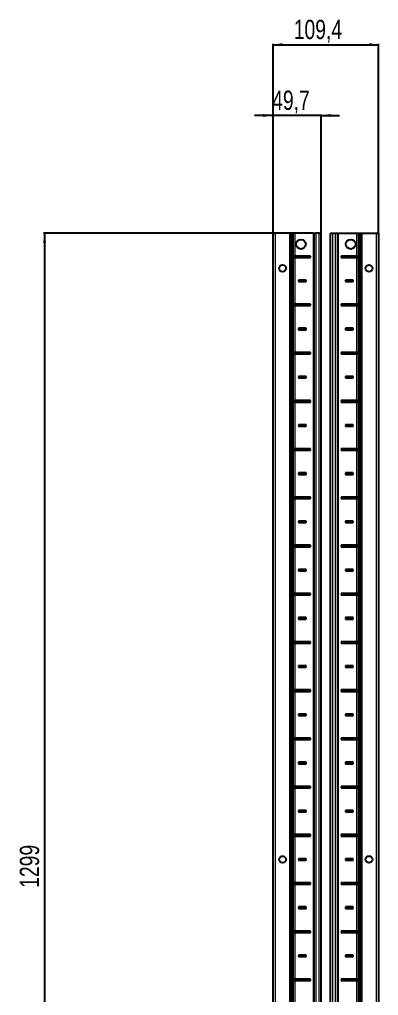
# Model space of a CAD drawing. Header units: millimetres. Extents: x -199 to 1181, y -1371 to 1752.
# Drawn here: x -199 to 173, y -343 to 669 of the extents above; entities that cross this region are included whole.
import ezdxf

# ---------------------------------------------------------------- set-up
doc = ezdxf.new("R2010")
doc.units = ezdxf.units.MM
doc.layers.add('FORMAT', color=7, linetype='Continuous')
doc.styles.add('SLDTEXTSTYLE0', font='TXT', dxfattribs={"width": 0.75})
doc.dimstyles.new('SLDDIMSTYLE0', dxfattribs={"dimtxt": 20, "dimasz": 10, "dimexe": 0, "dimexo": 0.0625, "dimgap": 5, "dimtad": 2, "dimdec": 1, "dimrnd": 1e-09, "dimzin": 12, "dimdsep": 46, "dimtxsty": 'SLDTEXTSTYLE0', "dimsah": 1, "dimcen": 0.09, "dimadec": 0, "dimazin": 3, "dimtfac": 1, "dimtofl": 0, "dimtmove": 0, "dimatfit": 3, "dimfxl": 0, "dimfrac": 2, "dimtolj": 1, "dimtzin": 12, "dimarcsym": 0})
doc.dimstyles.new('SLDDIMSTYLE1', dxfattribs={"dimtxt": 20, "dimasz": 10, "dimexe": 0, "dimexo": 0.0625, "dimgap": 5, "dimtad": 2, "dimdec": 1, "dimrnd": 1e-09, "dimzin": 12, "dimdsep": 46, "dimtxsty": 'SLDTEXTSTYLE0', "dimsah": 1, "dimcen": 0.09, "dimadec": 0, "dimazin": 3, "dimtfac": 1, "dimtmove": 0, "dimatfit": 0, "dimfxl": 0, "dimfrac": 2, "dimtolj": 1, "dimtzin": 12, "dimarcsym": 0})

# ---------------------------------------------------------------- blocks, each defined once
blk = doc.blocks.new('_D')
at = {"layer": 'FORMAT'}
for p, q in [((86.4, 447.2), (-174.2, 447.2)), ((-173.2, 447.2), (-173.2, -851.8)), ((86.4, -851.8), (-174.2, -851.8))]:
    blk.add_line(p, q, dxfattribs=at)
for points in [[(-173.2, 447.2), (-174.7, 437.2), (-171.6, 437.2)], [(-173.2, -851.8), (-171.6, -841.8), (-174.7, -841.8)]]:
    blk.add_solid(points, dxfattribs=at)
at = {"layer": 'FORMAT', "insert": (-198.9, -231.8), "char_height": 20, "attachment_point": 1, "rotation": 90, "style": 'SLDTEXTSTYLE0'}
blk.add_mtext('1299', dxfattribs=at)
blk = doc.blocks.new('_D_1')
at = {"layer": 'FORMAT'}
for p, q in [((64, 447.2), (64, 643.6)), ((64, 642.6), (173.4, 642.6)), ((173.4, 447.2), (173.4, 643.6))]:
    blk.add_line(p, q, dxfattribs=at)
for points in [[(64, 642.6), (74, 641.1), (74, 644.2)], [(173.4, 642.6), (163.4, 644.2), (163.4, 641.1)]]:
    blk.add_solid(points, dxfattribs=at)
at = {"layer": 'FORMAT', "insert": (85.4, 668.4), "char_height": 20, "attachment_point": 1, "style": 'SLDTEXTSTYLE0'}
blk.add_mtext('109,4', dxfattribs=at)
blk = doc.blocks.new('_D_2')
at = {"layer": 'FORMAT'}
for p, q in [((64, 569.2), (44.7, 569.2)), ((64, 447.2), (64, 570.2)), ((113.7, 569.2), (64, 569.2)), ((113.7, 447.2), (113.7, 570.2)), ((113.7, 569.2), (132.9, 569.2))]:
    blk.add_line(p, q, dxfattribs=at)
for points in [[(64, 569.2), (54, 570.7), (54, 567.7)], [(113.7, 569.2), (123.7, 567.7), (123.7, 570.7)]]:
    blk.add_solid(points, dxfattribs=at)
at = {"layer": 'FORMAT', "insert": (63, 595), "char_height": 20, "attachment_point": 1, "style": 'SLDTEXTSTYLE0'}
blk.add_mtext('49,7', dxfattribs=at)

msp = doc.modelspace()

# ---------------------------------------------------------------- linework, layer by layer
at = {"color": 7, "linetype": 'Continuous', "lineweight": 25}
for p, q in [((63.98, -851.79), (63.98, 447.21)), ((63.98, 447.21), (65.98, 447.21)), ((81.33, 447.21), (65.98, 447.21)), ((81.33, 447.21), (81.98, 447.21)), ((81.98, -851.79), (81.98, 447.21)), ((81.98, 447.21), (82.56, 447.21)), ((83.77, 447.21), (82.56, 447.21)), ((83.77, -851.79), (83.77, 447.21)), ((83.8, 447.21), (83.77, 447.21)), ((83.8, -851.79), (83.8, 447.21)), ((85.01, 447.21), (83.8, 447.21)), ((85.01, 447.21), (86.42, 447.21)), ((105.83, 447.21), (86.42, 447.21)), ((105.83, 447.21), (106.48, 447.21)), ((106.48, -851.79), (106.48, 447.21)), ((106.48, 447.21), (108.48, 447.21)), ((111.68, 447.21), (108.48, 447.21)), ((111.68, 447.21), (113.68, 447.21)), ((113.68, 447.21), (113.68, -851.79)), ((123.68, -851.79), (123.68, 447.21)), ((123.68, 447.21), (125.68, 447.21)), ((125.68, 447.21), (128.88, 447.21)), ((128.88, 447.21), (130.88, 447.21)), ((130.88, 447.21), (130.88, -851.79)), ((130.88, 447.21), (131.53, 447.21)), ((131.53, 447.21), (150.93, 447.21)), ((150.93, 447.21), (152.34, 447.21)), ((152.34, 447.21), (153.55, 447.21)), ((153.55, 447.21), (153.55, -851.79)), ((153.55, 447.21), (153.58, 447.21)), ((153.58, 447.21), (153.58, -851.79)), ((153.58, 447.21), (154.79, 447.21)), ((154.79, 447.21), (155.38, 447.21)), ((155.38, 447.21), (155.38, -851.79)), ((155.38, 447.21), (156.03, 447.21)), ((156.03, 447.21), (171.38, 447.21)), ((171.38, 447.21), (173.38, 447.21)), ((173.38, 447.21), (173.38, -851.79)), ((85.93, 423.35), (85.93, 422.06)), ((86.58, 422.71), (85.93, 423.35)), ((86.58, 422.71), (85.93, 422.06)), ((102.83, 423.46), (86.42, 423.46)), ((86.42, 421.96), (102.83, 421.96)), ((102.08, 422.71), (86.58, 422.71)), ((102.08, 422.71), (102.83, 423.46)), ((102.08, 422.71), (102.83, 421.96)), ((102.83, 421.96), (102.83, 423.46)), ((150.93, 423.46), (134.53, 423.46)), ((134.53, 423.46), (134.53, 421.96)), ((135.28, 422.71), (134.53, 423.46)), ((135.28, 422.71), (134.53, 421.96)), ((134.53, 421.96), (150.93, 421.96)), ((135.28, 422.71), (150.78, 422.71)), ((150.78, 422.71), (151.42, 423.35)), ((150.78, 422.71), (151.42, 422.06)), ((151.42, 422.06), (151.42, 423.35)), ((98.33, 398.46), (90.33, 398.46)), ((90.33, 398.46), (90.33, 396.96)), ((91.08, 397.71), (90.33, 398.46)), ((91.08, 397.71), (90.33, 396.96)), ((90.33, 396.96), (98.33, 396.96)), ((97.58, 397.71), (91.08, 397.71)), ((97.58, 397.71), (98.33, 398.46)), ((97.58, 397.71), (98.33, 396.96)), ((98.33, 396.96), (98.33, 398.46)), ((147.03, 398.46), (139.03, 398.46)), ((139.03, 398.46), (139.03, 396.96)), ((139.78, 397.71), (139.03, 398.46)), ((139.78, 397.71), (139.03, 396.96)), ((139.03, 396.96), (147.03, 396.96)), ((139.78, 397.71), (146.28, 397.71)), ((146.28, 397.71), (147.03, 398.46)), ((146.28, 397.71), (147.03, 396.96)), ((147.03, 396.96), (147.03, 398.46)), ((85.93, 373.35), (85.93, 372.06)), ((86.58, 372.71), (85.93, 373.35)), ((86.58, 372.71), (85.93, 372.06)), ((102.83, 373.46), (86.42, 373.46)), ((86.42, 371.96), (102.83, 371.96)), ((102.08, 372.71), (86.58, 372.71)), ((102.08, 372.71), (102.83, 373.46)), ((102.08, 372.71), (102.83, 371.96)), ((102.83, 371.96), (102.83, 373.46)), ((135.28, 372.71), (134.53, 373.46)), ((150.93, 373.46), (134.53, 373.46)), ((134.53, 373.46), (134.53, 371.96)), ((135.28, 372.71), (134.53, 371.96)), ((134.53, 371.96), (150.93, 371.96)), ((135.28, 372.71), (150.78, 372.71)), ((150.78, 372.71), (151.42, 373.35)), ((150.78, 372.71), (151.42, 372.06)), ((151.42, 372.06), (151.42, 373.35)), ((98.33, 348.46), (90.33, 348.46)), ((90.33, 348.46), (90.33, 346.96)), ((91.08, 347.71), (90.33, 348.46)), ((91.08, 347.71), (90.33, 346.96)), ((90.33, 346.96), (98.33, 346.96)), ((97.58, 347.71), (91.08, 347.71)), ((97.58, 347.71), (98.33, 348.46)), ((97.58, 347.71), (98.33, 346.96)), ((98.33, 346.96), (98.33, 348.46)), ((147.03, 348.46), (139.03, 348.46)), ((139.03, 348.46), (139.03, 346.96)), ((139.78, 347.71), (139.03, 348.46)), ((139.78, 347.71), (139.03, 346.96)), ((139.03, 346.96), (147.03, 346.96)), ((139.78, 347.71), (146.28, 347.71)), ((146.28, 347.71), (147.03, 348.46)), ((146.28, 347.71), (147.03, 346.96)), ((147.03, 346.96), (147.03, 348.46)), ((85.93, 323.35), (85.93, 322.06)), ((86.58, 322.71), (85.93, 323.35)), ((86.58, 322.71), (85.93, 322.06)), ((102.83, 323.46), (86.42, 323.46)), ((86.42, 321.96), (102.83, 321.96)), ((102.08, 322.71), (86.58, 322.71)), ((102.08, 322.71), (102.83, 323.46)), ((102.08, 322.71), (102.83, 321.96)), ((102.83, 321.96), (102.83, 323.46)), ((150.93, 323.46), (134.53, 323.46)), ((134.53, 323.46), (134.53, 321.96)), ((135.28, 322.71), (134.53, 323.46)), ((135.28, 322.71), (134.53, 321.96)), ((134.53, 321.96), (150.93, 321.96)), ((135.28, 322.71), (150.78, 322.71)), ((150.78, 322.71), (151.42, 323.35)), ((150.78, 322.71), (151.42, 322.06)), ((151.42, 322.06), (151.42, 323.35)), ((98.33, 298.46), (90.33, 298.46)), ((90.33, 298.46), (90.33, 296.96)), ((91.08, 297.71), (90.33, 298.46)), ((91.08, 297.71), (90.33, 296.96)), ((90.33, 296.96), (98.33, 296.96)), ((97.58, 297.71), (91.08, 297.71)), ((97.58, 297.71), (98.33, 298.46)), ((97.58, 297.71), (98.33, 296.96)), ((98.33, 296.96), (98.33, 298.46)), ((147.03, 298.46), (139.03, 298.46)), ((139.03, 298.46), (139.03, 296.96)), ((139.78, 297.71), (139.03, 298.46)), ((139.78, 297.71), (139.03, 296.96)), ((139.03, 296.96), (147.03, 296.96)), ((139.78, 297.71), (146.28, 297.71)), ((146.28, 297.71), (147.03, 298.46)), ((146.28, 297.71), (147.03, 296.96)), ((147.03, 296.96), (147.03, 298.46)), ((85.93, 273.35), (85.93, 272.06)), ((86.58, 272.71), (85.93, 273.35)), ((102.83, 273.46), (86.42, 273.46)), ((102.08, 272.71), (102.83, 273.46)), ((102.83, 271.96), (102.83, 273.46)), ((135.28, 272.71), (134.53, 273.46)), ((150.93, 273.46), (134.53, 273.46)), ((134.53, 273.46), (134.53, 271.96)), ((150.78, 272.71), (151.42, 273.35)), ((151.42, 272.06), (151.42, 273.35)), ((86.58, 272.71), (85.93, 272.06)), ((86.42, 271.96), (102.83, 271.96)), ((102.08, 272.71), (86.58, 272.71)), ((102.08, 272.71), (102.83, 271.96)), ((135.28, 272.71), (134.53, 271.96)), ((134.53, 271.96), (150.93, 271.96)), ((135.28, 272.71), (150.78, 272.71)), ((150.78, 272.71), (151.42, 272.06)), ((98.33, 248.46), (90.33, 248.46)), ((90.33, 248.46), (90.33, 246.96)), ((91.08, 247.71), (90.33, 248.46)), ((91.08, 247.71), (90.33, 246.96)), ((90.33, 246.96), (98.33, 246.96)), ((97.58, 247.71), (91.08, 247.71)), ((97.58, 247.71), (98.33, 248.46)), ((97.58, 247.71), (98.33, 246.96)), ((98.33, 246.96), (98.33, 248.46)), ((147.03, 248.46), (139.03, 248.46)), ((139.03, 248.46), (139.03, 246.96)), ((139.78, 247.71), (139.03, 248.46)), ((139.78, 247.71), (139.03, 246.96)), ((139.03, 246.96), (147.03, 246.96)), ((139.78, 247.71), (146.28, 247.71)), ((146.28, 247.71), (147.03, 248.46)), ((146.28, 247.71), (147.03, 246.96)), ((147.03, 246.96), (147.03, 248.46)), ((85.93, 223.35), (85.93, 222.06)), ((86.58, 222.71), (85.93, 223.35)), ((86.58, 222.71), (85.93, 222.06)), ((102.83, 223.46), (86.42, 223.46)), ((102.08, 222.71), (86.58, 222.71)), ((102.08, 222.71), (102.83, 223.46)), ((102.08, 222.71), (102.83, 221.96)), ((102.83, 221.96), (102.83, 223.46)), ((150.93, 223.46), (134.53, 223.46)), ((134.53, 223.46), (134.53, 221.96)), ((135.28, 222.71), (134.53, 223.46)), ((135.28, 222.71), (134.53, 221.96)), ((135.28, 222.71), (150.78, 222.71)), ((150.78, 222.71), (151.42, 223.35)), ((150.78, 222.71), (151.42, 222.06)), ((151.42, 222.06), (151.42, 223.35)), ((86.42, 221.96), (102.83, 221.96)), ((134.53, 221.96), (150.93, 221.96)), ((98.33, 198.46), (90.33, 198.46)), ((90.33, 198.46), (90.33, 196.96)), ((91.08, 197.71), (90.33, 198.46)), ((91.08, 197.71), (90.33, 196.96)), ((90.33, 196.96), (98.33, 196.96)), ((97.58, 197.71), (91.08, 197.71)), ((97.58, 197.71), (98.33, 198.46)), ((97.58, 197.71), (98.33, 196.96)), ((98.33, 196.96), (98.33, 198.46)), ((147.03, 198.46), (139.03, 198.46)), ((139.03, 198.46), (139.03, 196.96)), ((139.78, 197.71), (139.03, 198.46)), ((139.78, 197.71), (139.03, 196.96)), ((139.03, 196.96), (147.03, 196.96)), ((139.78, 197.71), (146.28, 197.71)), ((146.28, 197.71), (147.03, 198.46)), ((146.28, 197.71), (147.03, 196.96)), ((147.03, 196.96), (147.03, 198.46)), ((85.93, 173.35), (85.93, 172.06)), ((86.58, 172.71), (85.93, 173.35)), ((86.58, 172.71), (85.93, 172.06)), ((102.83, 173.46), (86.42, 173.46)), ((102.08, 172.71), (86.58, 172.71)), ((102.08, 172.71), (102.83, 173.46)), ((102.08, 172.71), (102.83, 171.96)), ((102.83, 171.96), (102.83, 173.46)), ((150.93, 173.46), (134.53, 173.46)), ((134.53, 173.46), (134.53, 171.96)), ((135.28, 172.71), (134.53, 173.46)), ((135.28, 172.71), (134.53, 171.96)), ((135.28, 172.71), (150.78, 172.71)), ((150.78, 172.71), (151.42, 173.35)), ((150.78, 172.71), (151.42, 172.06)), ((151.42, 172.06), (151.42, 173.35)), ((86.42, 171.96), (102.83, 171.96)), ((134.53, 171.96), (150.93, 171.96)), ((98.33, 148.46), (90.33, 148.46)), ((90.33, 148.46), (90.33, 146.96)), ((91.08, 147.71), (90.33, 148.46)), ((91.08, 147.71), (90.33, 146.96)), ((90.33, 146.96), (98.33, 146.96)), ((97.58, 147.71), (91.08, 147.71)), ((97.58, 147.71), (98.33, 148.46)), ((97.58, 147.71), (98.33, 146.96)), ((98.33, 146.96), (98.33, 148.46)), ((147.03, 148.46), (139.03, 148.46)), ((139.03, 148.46), (139.03, 146.96)), ((139.78, 147.71), (139.03, 148.46)), ((139.78, 147.71), (139.03, 146.96)), ((139.03, 146.96), (147.03, 146.96)), ((139.78, 147.71), (146.28, 147.71)), ((146.28, 147.71), (147.03, 148.46)), ((146.28, 147.71), (147.03, 146.96)), ((147.03, 146.96), (147.03, 148.46)), ((85.93, 123.35), (85.93, 122.06)), ((86.58, 122.71), (85.93, 123.35)), ((86.58, 122.71), (85.93, 122.06)), ((102.83, 123.46), (86.42, 123.46)), ((86.42, 121.96), (102.83, 121.96)), ((102.08, 122.71), (86.58, 122.71)), ((102.08, 122.71), (102.83, 123.46)), ((102.08, 122.71), (102.83, 121.96)), ((102.83, 121.96), (102.83, 123.46)), ((150.93, 123.46), (134.53, 123.46)), ((134.53, 123.46), (134.53, 121.96)), ((135.28, 122.71), (134.53, 123.46)), ((135.28, 122.71), (134.53, 121.96)), ((134.53, 121.96), (150.93, 121.96)), ((135.28, 122.71), (150.78, 122.71)), ((150.78, 122.71), (151.42, 123.35)), ((150.78, 122.71), (151.42, 122.06)), ((151.42, 122.06), (151.42, 123.35)), ((98.33, 98.46), (90.33, 98.46)), ((90.33, 98.46), (90.33, 96.96)), ((91.08, 97.71), (90.33, 98.46)), ((91.08, 97.71), (90.33, 96.96)), ((90.33, 96.96), (98.33, 96.96)), ((97.58, 97.71), (91.08, 97.71)), ((97.58, 97.71), (98.33, 98.46)), ((97.58, 97.71), (98.33, 96.96)), ((98.33, 96.96), (98.33, 98.46)), ((147.03, 98.46), (139.03, 98.46)), ((139.03, 98.46), (139.03, 96.96)), ((139.78, 97.71), (139.03, 98.46)), ((139.78, 97.71), (139.03, 96.96)), ((139.03, 96.96), (147.03, 96.96)), ((139.78, 97.71), (146.28, 97.71)), ((146.28, 97.71), (147.03, 98.46)), ((146.28, 97.71), (147.03, 96.96)), ((147.03, 96.96), (147.03, 98.46)), ((85.93, 73.35), (85.93, 72.06)), ((86.58, 72.71), (85.93, 73.35)), ((86.58, 72.71), (85.93, 72.06)), ((102.83, 73.46), (86.42, 73.46)), ((86.42, 71.96), (102.83, 71.96)), ((102.08, 72.71), (86.58, 72.71)), ((102.08, 72.71), (102.83, 73.46)), ((102.08, 72.71), (102.83, 71.96)), ((102.83, 71.96), (102.83, 73.46)), ((150.93, 73.46), (134.53, 73.46)), ((134.53, 73.46), (134.53, 71.96)), ((135.28, 72.71), (134.53, 73.46)), ((135.28, 72.71), (134.53, 71.96)), ((134.53, 71.96), (150.93, 71.96)), ((135.28, 72.71), (150.78, 72.71)), ((150.78, 72.71), (151.42, 73.35)), ((150.78, 72.71), (151.42, 72.06)), ((151.42, 72.06), (151.42, 73.35)), ((98.33, 48.46), (90.33, 48.46)), ((90.33, 48.46), (90.33, 46.96)), ((91.08, 47.71), (90.33, 48.46)), ((91.08, 47.71), (90.33, 46.96)), ((90.33, 46.96), (98.33, 46.96)), ((97.58, 47.71), (91.08, 47.71)), ((97.58, 47.71), (98.33, 48.46)), ((97.58, 47.71), (98.33, 46.96)), ((98.33, 46.96), (98.33, 48.46)), ((147.03, 48.46), (139.03, 48.46)), ((139.03, 48.46), (139.03, 46.96)), ((139.78, 47.71), (139.03, 48.46)), ((139.78, 47.71), (139.03, 46.96)), ((139.03, 46.96), (147.03, 46.96)), ((139.78, 47.71), (146.28, 47.71)), ((146.28, 47.71), (147.03, 48.46)), ((146.28, 47.71), (147.03, 46.96)), ((147.03, 46.96), (147.03, 48.46)), ((85.93, 23.35), (85.93, 22.06)), ((86.58, 22.71), (85.93, 23.35)), ((86.58, 22.71), (85.93, 22.06)), ((102.83, 23.46), (86.42, 23.46)), ((86.42, 21.96), (102.83, 21.96)), ((102.08, 22.71), (86.58, 22.71)), ((102.08, 22.71), (102.83, 23.46)), ((102.08, 22.71), (102.83, 21.96)), ((102.83, 21.96), (102.83, 23.46)), ((150.93, 23.46), (134.53, 23.46)), ((134.53, 23.46), (134.53, 21.96)), ((135.28, 22.71), (134.53, 23.46)), ((135.28, 22.71), (134.53, 21.96)), ((134.53, 21.96), (150.93, 21.96)), ((135.28, 22.71), (150.78, 22.71)), ((150.78, 22.71), (151.42, 23.35)), ((150.78, 22.71), (151.42, 22.06)), ((151.42, 22.06), (151.42, 23.35)), ((98.33, -1.54), (90.33, -1.54)), ((90.33, -1.54), (90.33, -3.04)), ((91.08, -2.29), (90.33, -1.54)), ((91.08, -2.29), (90.33, -3.04)), ((90.33, -3.04), (98.33, -3.04)), ((97.58, -2.29), (91.08, -2.29)), ((97.58, -2.29), (98.33, -1.54)), ((97.58, -2.29), (98.33, -3.04)), ((98.33, -3.04), (98.33, -1.54)), ((147.03, -1.54), (139.03, -1.54)), ((139.03, -1.54), (139.03, -3.04)), ((139.78, -2.29), (139.03, -1.54)), ((139.78, -2.29), (139.03, -3.04)), ((139.03, -3.04), (147.03, -3.04)), ((139.78, -2.29), (146.28, -2.29)), ((146.28, -2.29), (147.03, -1.54)), ((146.28, -2.29), (147.03, -3.04)), ((147.03, -3.04), (147.03, -1.54)), ((85.93, -26.65), (85.93, -27.94)), ((86.58, -27.29), (85.93, -26.65)), ((86.58, -27.29), (85.93, -27.94)), ((102.83, -26.54), (86.42, -26.54)), ((86.42, -28.04), (102.83, -28.04)), ((102.08, -27.29), (86.58, -27.29)), ((102.08, -27.29), (102.83, -26.54)), ((102.08, -27.29), (102.83, -28.04)), ((102.83, -28.04), (102.83, -26.54)), ((150.93, -26.54), (134.53, -26.54)), ((134.53, -26.54), (134.53, -28.04)), ((135.28, -27.29), (134.53, -26.54)), ((135.28, -27.29), (134.53, -28.04)), ((134.53, -28.04), (150.93, -28.04)), ((135.28, -27.29), (150.78, -27.29)), ((150.78, -27.29), (151.42, -26.65)), ((150.78, -27.29), (151.42, -27.94)), ((151.42, -27.94), (151.42, -26.65)), ((98.33, -51.54), (90.33, -51.54)), ((90.33, -51.54), (90.33, -53.04)), ((91.08, -52.29), (90.33, -51.54)), ((91.08, -52.29), (90.33, -53.04)), ((90.33, -53.04), (98.33, -53.04)), ((97.58, -52.29), (91.08, -52.29)), ((97.58, -52.29), (98.33, -51.54)), ((97.58, -52.29), (98.33, -53.04)), ((98.33, -53.04), (98.33, -51.54)), ((147.03, -51.54), (139.03, -51.54)), ((139.03, -51.54), (139.03, -53.04)), ((139.78, -52.29), (139.03, -51.54)), ((139.78, -52.29), (139.03, -53.04)), ((139.03, -53.04), (147.03, -53.04)), ((139.78, -52.29), (146.28, -52.29)), ((146.28, -52.29), (147.03, -51.54)), ((146.28, -52.29), (147.03, -53.04)), ((147.03, -53.04), (147.03, -51.54)), ((85.93, -76.65), (85.93, -77.94)), ((86.58, -77.29), (85.93, -76.65)), ((86.58, -77.29), (85.93, -77.94)), ((102.83, -76.54), (86.42, -76.54)), ((86.42, -78.04), (102.83, -78.04)), ((102.08, -77.29), (86.58, -77.29)), ((102.08, -77.29), (102.83, -76.54)), ((102.08, -77.29), (102.83, -78.04)), ((102.83, -78.04), (102.83, -76.54)), ((150.93, -76.54), (134.53, -76.54)), ((134.53, -76.54), (134.53, -78.04)), ((135.28, -77.29), (134.53, -76.54)), ((135.28, -77.29), (134.53, -78.04)), ((134.53, -78.04), (150.93, -78.04)), ((135.28, -77.29), (150.78, -77.29)), ((150.78, -77.29), (151.42, -76.65)), ((150.78, -77.29), (151.42, -77.94)), ((151.42, -77.94), (151.42, -76.65)), ((98.33, -101.54), (90.33, -101.54)), ((90.33, -101.54), (90.33, -103.04)), ((91.08, -102.29), (90.33, -101.54)), ((91.08, -102.29), (90.33, -103.04)), ((90.33, -103.04), (98.33, -103.04)), ((97.58, -102.29), (91.08, -102.29)), ((97.58, -102.29), (98.33, -101.54)), ((97.58, -102.29), (98.33, -103.04)), ((98.33, -103.04), (98.33, -101.54)), ((147.03, -101.54), (139.03, -101.54)), ((139.03, -101.54), (139.03, -103.04)), ((139.78, -102.29), (139.03, -101.54)), ((139.78, -102.29), (139.03, -103.04)), ((139.03, -103.04), (147.03, -103.04)), ((139.78, -102.29), (146.28, -102.29)), ((146.28, -102.29), (147.03, -101.54)), ((146.28, -102.29), (147.03, -103.04)), ((147.03, -103.04), (147.03, -101.54)), ((85.93, -126.65), (85.93, -127.94)), ((86.58, -127.29), (85.93, -126.65)), ((86.58, -127.29), (85.93, -127.94)), ((102.83, -126.54), (86.42, -126.54)), ((86.42, -128.04), (102.83, -128.04)), ((102.08, -127.29), (86.58, -127.29)), ((102.08, -127.29), (102.83, -126.54)), ((102.08, -127.29), (102.83, -128.04)), ((102.83, -128.04), (102.83, -126.54)), ((150.93, -126.54), (134.53, -126.54)), ((134.53, -126.54), (134.53, -128.04)), ((135.28, -127.29), (134.53, -126.54)), ((135.28, -127.29), (134.53, -128.04)), ((134.53, -128.04), (150.93, -128.04)), ((135.28, -127.29), (150.78, -127.29)), ((150.78, -127.29), (151.42, -126.65)), ((150.78, -127.29), (151.42, -127.94)), ((151.42, -127.94), (151.42, -126.65)), ((98.33, -151.54), (90.33, -151.54)), ((90.33, -151.54), (90.33, -153.04)), ((91.08, -152.29), (90.33, -151.54)), ((97.58, -152.29), (98.33, -151.54)), ((98.33, -153.04), (98.33, -151.54)), ((147.03, -151.54), (139.03, -151.54)), ((139.03, -151.54), (139.03, -153.04)), ((139.78, -152.29), (139.03, -151.54)), ((146.28, -152.29), (147.03, -151.54)), ((147.03, -153.04), (147.03, -151.54)), ((91.08, -152.29), (90.33, -153.04)), ((90.33, -153.04), (98.33, -153.04)), ((97.58, -152.29), (91.08, -152.29)), ((97.58, -152.29), (98.33, -153.04)), ((139.78, -152.29), (139.03, -153.04)), ((139.03, -153.04), (147.03, -153.04)), ((139.78, -152.29), (146.28, -152.29)), ((146.28, -152.29), (147.03, -153.04)), ((85.93, -176.65), (85.93, -177.94)), ((86.58, -177.29), (85.93, -176.65)), ((86.58, -177.29), (85.93, -177.94)), ((102.83, -176.54), (86.42, -176.54)), ((86.42, -178.04), (102.83, -178.04)), ((102.08, -177.29), (86.58, -177.29)), ((102.08, -177.29), (102.83, -176.54)), ((102.08, -177.29), (102.83, -178.04)), ((102.83, -178.04), (102.83, -176.54)), ((150.93, -176.54), (134.53, -176.54)), ((134.53, -176.54), (134.53, -178.04)), ((135.28, -177.29), (134.53, -176.54)), ((135.28, -177.29), (134.53, -178.04)), ((134.53, -178.04), (150.93, -178.04)), ((135.28, -177.29), (150.78, -177.29)), ((150.78, -177.29), (151.42, -176.65)), ((150.78, -177.29), (151.42, -177.94)), ((151.42, -177.94), (151.42, -176.65)), ((98.33, -201.54), (90.33, -201.54)), ((90.33, -201.54), (90.33, -203.04)), ((91.08, -202.29), (90.33, -201.54)), ((91.08, -202.29), (90.33, -203.04)), ((97.58, -202.29), (91.08, -202.29)), ((97.58, -202.29), (98.33, -201.54)), ((97.58, -202.29), (98.33, -203.04)), ((98.33, -203.04), (98.33, -201.54)), ((147.03, -201.54), (139.03, -201.54)), ((139.03, -201.54), (139.03, -203.04)), ((139.78, -202.29), (139.03, -201.54)), ((139.78, -202.29), (139.03, -203.04)), ((139.78, -202.29), (146.28, -202.29)), ((146.28, -202.29), (147.03, -201.54)), ((146.28, -202.29), (147.03, -203.04)), ((147.03, -203.04), (147.03, -201.54)), ((90.33, -203.04), (98.33, -203.04)), ((139.03, -203.04), (147.03, -203.04)), ((85.93, -226.65), (85.93, -227.94)), ((86.58, -227.29), (85.93, -226.65)), ((86.58, -227.29), (85.93, -227.94)), ((102.83, -226.54), (86.42, -226.54)), ((86.42, -228.04), (102.83, -228.04)), ((102.08, -227.29), (86.58, -227.29)), ((102.08, -227.29), (102.83, -226.54)), ((102.08, -227.29), (102.83, -228.04)), ((102.83, -228.04), (102.83, -226.54)), ((150.93, -226.54), (134.53, -226.54)), ((134.53, -226.54), (134.53, -228.04)), ((135.28, -227.29), (134.53, -226.54)), ((135.28, -227.29), (134.53, -228.04)), ((134.53, -228.04), (150.93, -228.04)), ((135.28, -227.29), (150.78, -227.29)), ((150.78, -227.29), (151.42, -226.65)), ((150.78, -227.29), (151.42, -227.94)), ((151.42, -227.94), (151.42, -226.65)), ((98.33, -251.54), (90.33, -251.54)), ((90.33, -251.54), (90.33, -253.04)), ((91.08, -252.29), (90.33, -251.54)), ((91.08, -252.29), (90.33, -253.04)), ((97.58, -252.29), (91.08, -252.29)), ((97.58, -252.29), (98.33, -251.54)), ((97.58, -252.29), (98.33, -253.04)), ((98.33, -253.04), (98.33, -251.54)), ((147.03, -251.54), (139.03, -251.54)), ((139.03, -251.54), (139.03, -253.04)), ((139.78, -252.29), (139.03, -251.54)), ((139.78, -252.29), (139.03, -253.04)), ((139.78, -252.29), (146.28, -252.29)), ((146.28, -252.29), (147.03, -251.54)), ((146.28, -252.29), (147.03, -253.04)), ((147.03, -253.04), (147.03, -251.54)), ((90.33, -253.04), (98.33, -253.04)), ((139.03, -253.04), (147.03, -253.04)), ((85.93, -276.65), (85.93, -277.94)), ((86.58, -277.29), (85.93, -276.65)), ((86.58, -277.29), (85.93, -277.94)), ((102.83, -276.54), (86.42, -276.54)), ((86.42, -278.04), (102.83, -278.04)), ((102.08, -277.29), (86.58, -277.29)), ((102.08, -277.29), (102.83, -276.54)), ((102.08, -277.29), (102.83, -278.04)), ((102.83, -278.04), (102.83, -276.54)), ((150.93, -276.54), (134.53, -276.54)), ((134.53, -276.54), (134.53, -278.04)), ((135.28, -277.29), (134.53, -276.54)), ((135.28, -277.29), (134.53, -278.04)), ((134.53, -278.04), (150.93, -278.04)), ((135.28, -277.29), (150.78, -277.29)), ((150.78, -277.29), (151.42, -276.65)), ((150.78, -277.29), (151.42, -277.94)), ((151.42, -277.94), (151.42, -276.65)), ((98.33, -301.54), (90.33, -301.54)), ((90.33, -301.54), (90.33, -303.04)), ((91.08, -302.29), (90.33, -301.54)), ((91.08, -302.29), (90.33, -303.04)), ((90.33, -303.04), (98.33, -303.04)), ((97.58, -302.29), (91.08, -302.29)), ((97.58, -302.29), (98.33, -301.54)), ((97.58, -302.29), (98.33, -303.04)), ((98.33, -303.04), (98.33, -301.54)), ((147.03, -301.54), (139.03, -301.54)), ((139.03, -301.54), (139.03, -303.04)), ((139.78, -302.29), (139.03, -301.54)), ((139.78, -302.29), (139.03, -303.04)), ((139.03, -303.04), (147.03, -303.04)), ((139.78, -302.29), (146.28, -302.29)), ((146.28, -302.29), (147.03, -301.54)), ((146.28, -302.29), (147.03, -303.04)), ((147.03, -303.04), (147.03, -301.54)), ((85.93, -326.65), (85.93, -327.94)), ((86.58, -327.29), (85.93, -326.65)), ((86.58, -327.29), (85.93, -327.94)), ((102.83, -326.54), (86.42, -326.54)), ((86.42, -328.04), (102.83, -328.04)), ((102.08, -327.29), (86.58, -327.29)), ((102.08, -327.29), (102.83, -326.54)), ((102.08, -327.29), (102.83, -328.04)), ((102.83, -328.04), (102.83, -326.54)), ((150.93, -326.54), (134.53, -326.54)), ((134.53, -326.54), (134.53, -328.04)), ((135.28, -327.29), (134.53, -326.54)), ((135.28, -327.29), (134.53, -328.04)), ((134.53, -328.04), (150.93, -328.04)), ((135.28, -327.29), (150.78, -327.29)), ((150.78, -327.29), (151.42, -326.65)), ((150.78, -327.29), (151.42, -327.94)), ((151.42, -327.94), (151.42, -326.65))]:
    msp.add_line(p, q, dxfattribs=at)
at = {"color": 8, "linetype": 'Continuous', "lineweight": 18}
for p, q in [((65.98, 447.21), (65.98, -851.79)), ((81.33, -851.79), (81.33, 447.21)), ((82.56, 447.21), (82.56, -851.79)), ((85.01, -851.79), (85.01, 447.21)), ((86.42, 447.21), (86.42, 423.46)), ((105.83, -851.79), (105.83, 447.21)), ((108.48, 447.21), (108.48, -851.79)), ((111.68, -851.79), (111.68, 447.21)), ((125.68, 447.21), (125.68, -851.79)), ((128.88, -851.79), (128.88, 447.21)), ((131.53, 447.21), (131.53, -851.79)), ((150.93, 423.46), (150.93, 447.21)), ((152.34, 447.21), (152.34, -851.79)), ((154.79, -851.79), (154.79, 447.21)), ((156.03, 447.21), (156.03, -851.79)), ((171.38, -851.79), (171.38, 447.21)), ((86.42, 421.96), (86.42, 373.46)), ((150.93, 373.46), (150.93, 421.96)), ((86.42, 371.96), (86.42, 323.46)), ((150.93, 323.46), (150.93, 371.96)), ((86.42, 321.96), (86.42, 273.46)), ((150.93, 273.46), (150.93, 321.96)), ((86.42, 271.96), (86.42, 223.46)), ((150.93, 223.46), (150.93, 271.96)), ((86.42, 221.96), (86.42, 173.46)), ((150.93, 173.46), (150.93, 221.96)), ((86.42, 171.96), (86.42, 123.46)), ((150.93, 123.46), (150.93, 171.96)), ((86.42, 121.96), (86.42, 73.46)), ((150.93, 73.46), (150.93, 121.96)), ((86.42, 71.96), (86.42, 23.46)), ((150.93, 23.46), (150.93, 71.96)), ((86.42, 21.96), (86.42, -26.54)), ((150.93, -26.54), (150.93, 21.96)), ((86.42, -28.04), (86.42, -76.54)), ((150.93, -76.54), (150.93, -28.04)), ((86.42, -78.04), (86.42, -126.54)), ((150.93, -126.54), (150.93, -78.04)), ((86.42, -128.04), (86.42, -176.54)), ((150.93, -176.54), (150.93, -128.04)), ((86.42, -178.04), (86.42, -226.54)), ((150.93, -226.54), (150.93, -178.04)), ((86.42, -228.04), (86.42, -276.54)), ((150.93, -276.54), (150.93, -228.04)), ((86.42, -278.04), (86.42, -326.54)), ((150.93, -326.54), (150.93, -278.04)), ((86.42, -328.04), (86.42, -376.54)), ((150.93, -376.54), (150.93, -328.04))]:
    msp.add_line(p, q, dxfattribs=at)
at = {"color": 7, "linetype": 'Continuous', "lineweight": 25}
for centre, radius in [((92.83, 435.71), 5), ((144.53, 435.71), 5), ((73.83, 410.71), 3.5), ((163.53, 410.71), 3.5), ((73.83, -202.29), 3.5), ((163.53, -202.29), 3.5)]:
    msp.add_circle(centre, radius, dxfattribs=at)
for centre, start_param, end_param in [((86.42, 419.99), 0, 0.2482694), ((86.42, 425.42), 2.8933233, 3.1415927), ((150.93, 419.99), 6.0349159, 6.2831853), ((150.93, 425.42), 3.1415927, 3.389862), ((86.42, 369.99), 0, 0.2482694), ((86.42, 375.42), 2.8933233, 3.1415927), ((150.93, 369.99), 6.0349159, 6.2831853), ((150.93, 375.42), 3.1415927, 3.389862), ((86.42, 319.99), 0, 0.2482694), ((86.42, 325.42), 2.8933233, 3.1415927), ((150.93, 319.99), 6.0349159, 6.2831853), ((150.93, 325.42), 3.1415927, 3.389862), ((86.42, 269.99), 0, 0.2482694), ((150.93, 269.99), 6.0349159, 6.2831853), ((86.42, 275.42), 2.8933233, 3.1415927), ((150.93, 275.42), 3.1415927, 3.389862), ((86.42, 219.99), 0, 0.2482694), ((150.93, 219.99), 6.0349159, 6.2831853), ((86.42, 225.42), 2.8933233, 3.1415927), ((150.93, 225.42), 3.1415927, 3.389862), ((86.42, 169.99), 0, 0.2482694), ((86.42, 175.42), 2.8933233, 3.1415927), ((150.93, 169.99), 6.0349159, 6.2831853), ((150.93, 175.42), 3.1415927, 3.389862), ((86.42, 119.99), 0, 0.2482694), ((86.42, 125.42), 2.8933233, 3.1415927), ((150.93, 119.99), 6.0349159, 6.2831853), ((150.93, 125.42), 3.1415927, 3.389862), ((86.42, 69.99), 0, 0.2482694), ((86.42, 75.42), 2.8933233, 3.1415927), ((150.93, 69.99), 6.0349159, 6.2831853), ((150.93, 75.42), 3.1415927, 3.389862), ((86.42, 19.99), 0, 0.2482694), ((86.42, 25.42), 2.8933233, 3.1415927), ((150.93, 19.99), 6.0349159, 6.2831853), ((150.93, 25.42), 3.1415927, 3.389862), ((86.42, -30.01), 0, 0.2482694), ((86.42, -24.58), 2.8933233, 3.1415927), ((150.93, -30.01), 6.0349159, 6.2831853), ((150.93, -24.58), 3.1415927, 3.389862), ((86.42, -80.01), 0, 0.2482694), ((86.42, -74.58), 2.8933233, 3.1415927), ((150.93, -80.01), 6.0349159, 6.2831853), ((150.93, -74.58), 3.1415927, 3.389862), ((86.42, -130.01), 0, 0.2482694), ((86.42, -124.58), 2.8933233, 3.1415927), ((150.93, -130.01), 6.0349159, 6.2831853), ((150.93, -124.58), 3.1415927, 3.389862), ((86.42, -180.01), 0, 0.2482694), ((86.42, -174.58), 2.8933233, 3.1415927), ((150.93, -180.01), 6.0349159, 6.2831853), ((150.93, -174.58), 3.1415927, 3.389862), ((86.42, -230.01), 0, 0.2482694), ((86.42, -224.58), 2.8933233, 3.1415927), ((150.93, -230.01), 6.0349159, 6.2831853), ((150.93, -224.58), 3.1415927, 3.389862), ((86.42, -280.01), 0, 0.2482694), ((86.42, -274.58), 2.8933233, 3.1415927), ((150.93, -280.01), 6.0349159, 6.2831853), ((150.93, -274.58), 3.1415927, 3.389862), ((86.42, -330.01), 0, 0.2482694), ((86.42, -324.58), 2.8933233, 3.1415927), ((150.93, -330.01), 6.0349159, 6.2831853), ((150.93, -324.58), 3.1415927, 3.389862)]:
    msp.add_ellipse(centre, major_axis=(0, 3.46), ratio=0.5773503, start_param=start_param, end_param=end_param, dxfattribs=at)

# ---------------------------------------------------------------- dimensions: what is measured, and where the dimension line sits
at = {"layer": 'FORMAT'}
for base, p1, p2, dimstyle, picture, middle in [((173.38, 642.62), (63.98, 447.21), (173.38, 447.21), 'SLDDIMSTYLE0', '_D_1', (118.68, 642.62)), ((63.98, 569.21), (113.68, 447.21), (63.98, 447.21), 'SLDDIMSTYLE1', '_D_2', (88.83, 569.21))]:
    dim = msp.add_linear_dim(base=base, p1=p1, p2=p2, dimstyle=dimstyle, dxfattribs=at)
    dim.commit()
    dim.dimension.update_dxf_attribs({"geometry": picture, "text_midpoint": middle, "dimtype": 160})
dim = msp.add_linear_dim(base=(-173.15, -851.79), p1=(86.42, 447.21), p2=(86.42, -851.79), angle=90, dimstyle='SLDDIMSTYLE0', dxfattribs=at)
dim.commit()
dim.dimension.update_dxf_attribs({"geometry": '_D', "text_midpoint": (-173.15, -202.29), "dimtype": 160})

doc.saveas('drawing.dxf')
